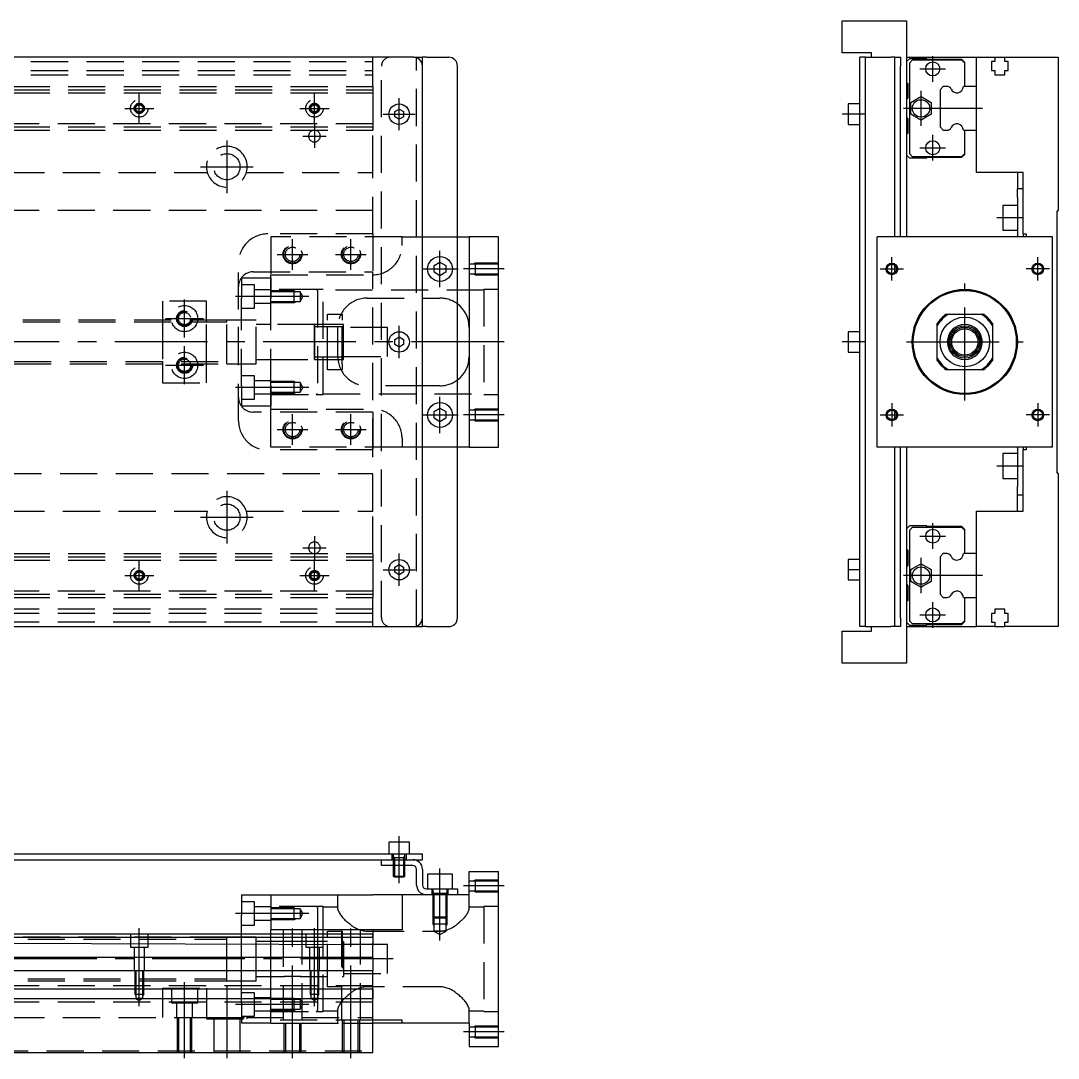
# Model space of a CAD drawing. Extents: x -94 to 695, y -24 to 355.
# Drawn here: x 339.4 to 694.8, y -2 to 353.3 of the extents above; entities that cross this region are included whole.
import ezdxf

# ---------------------------------------------------------------- set-up
doc = ezdxf.new("R2010")
doc.units = 0
doc.linetypes.add('CENTER', pattern=[50.8, 31.75, -6.35, 6.35, -6.35])
doc.linetypes.add('DASHED', pattern=[19.05, 12.7, -6.35])
doc.layers.get('0').update_dxf_attribs({"linetype": 'CONTINUOUS'})
doc.layers.add('CENTER', color=1, linetype='CENTER')

msp = doc.modelspace()

# ---------------------------------------------------------------- linework, layer by layer
at = {"color": 7, "linetype": 'CONTINUOUS'}
for p, q in [((620.78, 342.31), (620.78, 353.31)), ((620.78, 353.31), (642.78, 353.31)), ((642.78, 353.31), (642.78, 279.31)), ((630.78, 342.31), (620.78, 342.31)), ((630.78, 340.81), (630.78, 342.31)), ((474, 340.81), (-14, 340.81)), ((474, 340.81), (477, 340.81)), ((477, 337.81), (477, 340.81)), ((478.33, 340.81), (477, 340.81)), ((477, 148.81), (477, 337.81)), ((478.33, 340.81), (486, 340.81)), ((489, 148.81), (489, 337.81)), ((628.78, 340.81), (626.78, 340.81)), ((626.78, 337.81), (626.78, 340.81)), ((626.78, 148.81), (626.78, 337.81)), ((628.78, 340.81), (632.11, 340.81)), ((628.78, 337.81), (628.78, 340.81)), ((628.78, 148.81), (628.78, 337.81)), ((632.11, 340.81), (637.45, 340.81)), ((638.78, 340.81), (637.45, 340.81)), ((638.78, 337.81), (638.78, 340.81)), ((638.78, 340.81), (640.78, 340.81)), ((638.78, 279.31), (638.78, 337.81)), ((640.78, 340.81), (640.78, 337.81)), ((640.78, 279.31), (640.78, 337.81)), ((642.78, 340.81), (666.78, 340.81)), ((643.77, 340.31), (642.78, 339.32)), ((649.78, 340.31), (643.77, 340.31)), ((644.77, 339.76), (643.78, 338.77)), ((643.78, 338.77), (643.78, 307.85)), ((661.78, 339.76), (644.77, 339.76)), ((649.78, 340.06), (649.78, 340.31)), ((661.78, 340.06), (649.78, 340.06)), ((662.78, 339.06), (661.78, 340.06)), ((662.78, 338.76), (661.78, 339.76)), ((662.78, 338.76), (662.78, 339.06)), ((662.78, 330.81), (662.78, 338.76)), ((666.78, 330.81), (666.78, 340.81)), ((666.78, 340.81), (673.08, 340.81)), ((673.08, 339.31), (671.93, 339.31)), ((671.93, 339.31), (671.93, 336.31)), ((673.08, 340.81), (676.48, 340.81)), ((673.08, 340.81), (673.08, 339.31)), ((676.48, 340.81), (694.78, 340.81)), ((676.48, 339.31), (676.48, 340.81)), ((677.63, 339.31), (676.48, 339.31)), ((677.63, 336.31), (677.63, 339.31)), ((694.78, 340.81), (694.78, 288.31)), ((671.93, 336.31), (673.08, 336.31)), ((673.08, 336.31), (673.08, 334.81)), ((673.08, 334.81), (676.48, 334.81)), ((676.48, 334.81), (676.48, 336.31)), ((676.48, 336.31), (677.63, 336.31)), ((642.78, 332.31), (643.28, 331.81)), ((643.28, 331.81), (643.28, 326.81)), ((655.4, 330.81), (654.28, 329.69)), ((656.69, 330.81), (655.4, 330.81)), ((666.78, 330.81), (662.28, 330.81)), ((666.78, 315.81), (666.78, 330.81)), ((666.78, 315.81), (666.78, 330.81)), ((644.88, 325.67), (647.19, 327)), ((647.19, 327), (647.78, 327.35)), ((647.78, 327.35), (648.37, 327)), ((648.37, 327), (650.68, 325.67)), ((654.28, 329.69), (654.28, 316.93)), ((626.78, 324.81), (622.78, 324.81)), ((622.78, 324.81), (622.78, 321.31)), ((643.28, 326.81), (642.78, 326.31)), ((644.29, 325.33), (644.88, 325.67)), ((644.29, 324.65), (644.29, 325.33)), ((644.29, 321.97), (644.29, 324.65)), ((650.68, 325.67), (651.28, 325.33)), ((651.28, 325.33), (651.28, 324.65)), ((651.28, 324.65), (651.28, 321.97)), ((467.5, 322.18), (469, 323.04)), ((467.5, 320.44), (467.5, 322.18)), ((469, 319.58), (467.5, 320.44)), ((469, 323.04), (470.5, 322.18)), ((470.5, 320.44), (469, 319.58)), ((470.5, 322.18), (470.5, 320.44)), ((622.78, 321.31), (622.78, 317.81)), ((642.78, 320.31), (643.28, 319.81)), ((644.29, 321.29), (644.29, 321.97)), ((644.88, 320.95), (644.29, 321.29)), ((647.19, 319.62), (644.88, 320.95)), ((650.68, 320.95), (648.37, 319.62)), ((651.28, 321.29), (650.68, 320.95)), ((651.28, 321.97), (651.28, 321.29)), ((622.78, 317.81), (626.78, 317.81)), ((643.28, 319.81), (643.28, 314.81)), ((647.78, 319.27), (647.19, 319.62)), ((648.37, 319.62), (647.78, 319.27)), ((654.28, 316.93), (655.4, 315.81)), ((643.28, 314.81), (642.78, 314.31)), ((655.4, 315.81), (656.69, 315.81)), ((662.28, 315.81), (666.78, 315.81)), ((662.78, 307.86), (662.78, 315.81)), ((666.78, 301.31), (666.78, 315.81)), ((642.78, 307.3), (643.77, 306.31)), ((643.77, 306.31), (649.78, 306.31)), ((643.78, 307.85), (644.77, 306.86)), ((644.77, 306.86), (661.78, 306.86)), ((649.78, 306.56), (661.78, 306.56)), ((649.78, 306.31), (649.78, 306.56)), ((661.78, 306.86), (662.78, 307.86)), ((661.78, 306.56), (662.78, 307.56)), ((662.78, 307.56), (662.78, 307.86)), ((682.78, 301.31), (666.78, 301.31)), ((680.78, 301.31), (680.78, 295.81)), ((682.78, 280.31), (682.78, 301.31)), ((680.78, 295.81), (682.78, 295.81)), ((680.78, 292.81), (680.78, 295.81)), ((680.78, 292.81), (680.78, 279.31)), ((675.78, 290.06), (675.78, 281.56)), ((680.78, 290.06), (675.78, 290.06)), ((694.28, 287.81), (694.78, 288.31)), ((694.28, 287.81), (694.28, 198.81)), ((675.78, 281.56), (680.78, 281.56)), ((489, 279.31), (493, 279.31)), ((503, 279.31), (493, 279.31)), ((493, 279.31), (493, 207.31)), ((503, 207.31), (503, 279.31)), ((692.78, 279.31), (632.78, 279.31)), ((632.78, 207.31), (632.78, 279.31)), ((682.78, 280.31), (683.78, 280.31)), ((682.78, 280.31), (682.78, 279.31)), ((683.78, 280.31), (683.78, 279.31)), ((692.78, 207.31), (692.78, 279.31)), ((481, 269.46), (483, 270.62)), ((483, 270.62), (485, 269.46)), ((481, 267.16), (481, 269.46)), ((483, 266), (481, 267.16)), ((485, 267.16), (483, 266)), ((485, 269.46), (485, 267.16)), ((638.78, 267.03), (638.78, 269.59)), ((656.44, 252.81), (657.2, 252.81)), ((657.2, 252.81), (668.36, 252.81)), ((668.36, 252.81), (669.12, 252.81)), ((653.28, 248.89), (653.28, 249.65)), ((653.28, 237.73), (653.28, 248.89)), ((672.28, 249.65), (672.28, 248.89)), ((672.28, 248.89), (672.28, 237.73)), ((622.78, 246.81), (622.78, 243.31)), ((626.78, 246.81), (622.78, 246.81)), ((467.5, 244.18), (469, 245.04)), ((467.5, 242.44), (467.5, 244.18)), ((469, 241.58), (467.5, 242.44)), ((469, 245.04), (470.5, 244.18)), ((470.5, 242.44), (469, 241.58)), ((470.5, 244.18), (470.5, 242.44)), ((622.78, 243.31), (622.78, 239.81)), ((622.78, 239.81), (626.78, 239.81)), ((653.28, 236.97), (653.28, 237.73)), ((672.28, 237.73), (672.28, 236.97)), ((657.2, 233.81), (656.44, 233.81)), ((668.36, 233.81), (657.2, 233.81)), ((669.12, 233.81), (668.36, 233.81)), ((481, 219.46), (483, 220.62)), ((483, 220.62), (485, 219.46)), ((481, 217.16), (481, 219.46)), ((483, 216), (481, 217.16)), ((485, 217.16), (483, 216)), ((485, 219.46), (485, 217.16)), ((638.78, 217.03), (638.78, 219.59)), ((493, 207.31), (489, 207.31)), ((493, 207.31), (503, 207.31)), ((692.78, 207.31), (632.78, 207.31)), ((638.78, 148.81), (638.78, 207.31)), ((640.78, 148.81), (640.78, 207.31)), ((642.78, 207.31), (642.78, 133.31)), ((680.78, 207.31), (680.78, 193.81)), ((682.78, 207.31), (682.78, 206.31)), ((682.78, 185.31), (682.78, 206.31)), ((683.78, 206.31), (682.78, 206.31)), ((683.78, 207.31), (683.78, 206.31)), ((675.78, 205.06), (675.78, 196.56)), ((680.78, 205.06), (675.78, 205.06)), ((675.78, 196.56), (680.78, 196.56)), ((694.78, 198.31), (694.28, 198.81)), ((694.78, 198.31), (694.78, 145.81)), ((680.78, 190.81), (680.78, 193.81)), ((680.78, 185.31), (680.78, 190.81)), ((682.78, 190.81), (680.78, 190.81)), ((666.78, 185.31), (682.78, 185.31)), ((666.78, 170.81), (666.78, 185.31)), ((643.77, 180.31), (642.78, 179.32)), ((649.78, 180.31), (643.77, 180.31)), ((644.77, 179.76), (643.78, 178.77)), ((643.78, 178.77), (643.78, 147.85)), ((661.78, 179.76), (644.77, 179.76)), ((649.78, 180.06), (649.78, 180.31)), ((661.78, 180.06), (649.78, 180.06)), ((662.78, 179.06), (661.78, 180.06)), ((662.78, 178.76), (661.78, 179.76)), ((662.78, 178.76), (662.78, 179.06)), ((662.78, 170.81), (662.78, 178.76)), ((642.78, 172.31), (643.28, 171.81)), ((643.28, 171.81), (643.28, 166.81)), ((655.4, 170.81), (654.28, 169.69)), ((656.69, 170.81), (655.4, 170.81)), ((666.78, 170.81), (662.28, 170.81)), ((666.78, 155.81), (666.78, 170.81)), ((666.78, 155.81), (666.78, 170.81)), ((467.5, 166.18), (469, 167.04)), ((469, 167.04), (470.5, 166.18)), ((622.78, 168.81), (622.78, 165.31)), ((626.78, 168.81), (622.78, 168.81)), ((647.19, 167), (647.78, 167.35)), ((647.78, 167.35), (648.37, 167)), ((654.28, 169.69), (654.28, 156.93)), ((467.5, 164.44), (467.5, 166.18)), ((469, 163.58), (467.5, 164.44)), ((470.5, 164.44), (469, 163.58)), ((470.5, 166.18), (470.5, 164.44)), ((622.78, 165.31), (622.78, 161.81)), ((643.28, 166.81), (642.78, 166.31)), ((644.29, 165.33), (644.88, 165.67)), ((644.29, 164.65), (644.29, 165.33)), ((644.29, 161.97), (644.29, 164.65)), ((644.88, 165.67), (647.19, 167)), ((648.37, 167), (650.68, 165.67)), ((650.68, 165.67), (651.28, 165.33)), ((651.28, 165.33), (651.28, 164.65)), ((651.28, 164.65), (651.28, 161.97)), ((622.78, 161.81), (626.78, 161.81)), ((642.78, 160.31), (643.28, 159.81)), ((644.29, 161.29), (644.29, 161.97)), ((644.88, 160.95), (644.29, 161.29)), ((647.19, 159.62), (644.88, 160.95)), ((650.68, 160.95), (648.37, 159.62)), ((651.28, 161.29), (650.68, 160.95)), ((651.28, 161.97), (651.28, 161.29)), ((643.28, 159.81), (643.28, 154.81)), ((647.78, 159.27), (647.19, 159.62)), ((648.37, 159.62), (647.78, 159.27)), ((654.28, 156.93), (655.4, 155.81)), ((643.28, 154.81), (642.78, 154.31)), ((655.4, 155.81), (656.69, 155.81)), ((662.28, 155.81), (666.78, 155.81)), ((662.78, 147.86), (662.78, 155.81)), ((666.78, 145.81), (666.78, 155.81)), ((673.08, 150.31), (671.93, 150.31)), ((671.93, 150.31), (671.93, 147.31)), ((676.48, 151.81), (673.08, 151.81)), ((673.08, 151.81), (673.08, 150.31)), ((676.48, 150.31), (676.48, 151.81)), ((677.63, 150.31), (676.48, 150.31)), ((677.63, 147.31), (677.63, 150.31)), ((-14, 145.81), (474, 145.81)), ((474, 145.81), (477, 145.81)), ((477, 145.81), (477, 148.81)), ((478.33, 145.81), (477, 145.81)), ((478.33, 145.81), (486, 145.81)), ((626.78, 145.81), (626.78, 148.81)), ((628.78, 145.81), (626.78, 145.81)), ((628.78, 145.81), (628.78, 148.81)), ((628.78, 145.81), (632.11, 145.81)), ((630.78, 144.31), (630.78, 145.81)), ((632.11, 145.81), (637.45, 145.81)), ((638.78, 145.81), (637.45, 145.81)), ((638.78, 145.81), (638.78, 148.81)), ((640.78, 145.81), (638.78, 145.81)), ((640.78, 148.81), (640.78, 145.81)), ((642.78, 147.3), (643.77, 146.31)), ((642.78, 145.81), (666.78, 145.81)), ((643.77, 146.31), (649.78, 146.31)), ((643.78, 147.85), (644.77, 146.86)), ((644.77, 146.86), (661.78, 146.86)), ((649.78, 146.56), (661.78, 146.56)), ((649.78, 146.31), (649.78, 146.56)), ((661.78, 146.86), (662.78, 147.86)), ((661.78, 146.56), (662.78, 147.56)), ((662.78, 147.56), (662.78, 147.86)), ((673.08, 145.81), (666.78, 145.81)), ((671.93, 147.31), (673.08, 147.31)), ((673.08, 147.31), (673.08, 145.81)), ((673.08, 145.81), (676.48, 145.81)), ((676.48, 147.31), (677.63, 147.31)), ((676.48, 145.81), (676.48, 147.31)), ((694.78, 145.81), (676.48, 145.81)), ((620.78, 133.31), (620.78, 144.31)), ((620.78, 144.31), (630.78, 144.31)), ((642.78, 133.31), (620.78, 133.31)), ((465.5, 72), (465.5, 68)), ((472.5, 72), (465.5, 72)), ((472.5, 68), (472.5, 72)), ((330, 68), (474, 68)), ((474, 68), (477, 68)), ((477, 66), (477, 68)), ((330, 66), (466, 66)), ((463, 64), (463, 66)), ((466, 64), (463, 64)), ((466, 66), (473.67, 66)), ((466, 66), (473.67, 66)), ((473.67, 64), (466, 64)), ((467, 64), (467, 60.38)), ((471, 60.38), (471, 64)), ((473.67, 66), (474, 66)), ((474, 66), (477, 66)), ((475, 57.33), (475, 62.67)), ((477, 62.67), (477, 57.33)), ((478.75, 61), (478.75, 56)), ((487.25, 61), (478.75, 61)), ((487.25, 56), (487.25, 61)), ((493, 62), (503, 62)), ((493, 54), (493, 62)), ((503, 2), (503, 62)), ((467.38, 60), (467, 60.38)), ((467, 60.38), (471, 60.38)), ((470.62, 60), (467.38, 60)), ((470.62, 60), (471, 60.38)), ((415, 54), (415.36, 54)), ((415, 54), (415, 47.02)), ((415.36, 54), (424.64, 54)), ((424.64, 54), (425, 54)), ((425, 54), (460, 54)), ((425, 54), (425, 42)), ((470, 54), (460, 54)), ((478.33, 54), (470, 54)), ((470, 54), (470, 42)), ((478.33, 56), (486, 56)), ((486, 54), (478.33, 54)), ((486, 56), (489, 56)), ((489, 54), (486, 54)), ((489, 56), (489, 54)), ((493, 54), (489, 54)), ((415, 40.5), (415, 47.02)), ((460, 40.5), (323.5, 40.5)), ((460, 39.38), (323.5, 39.38)), ((410, 32.2), (410, 39.5)), ((470, 42), (425, 42)), ((425, 40.5), (425, 42)), ((460, 42), (460, 39.38)), ((460, 39.25), (460, 40.5)), ((460, 39.38), (460, 38.09)), ((460, 39.25), (460, 37.47)), ((323.5, 37.4), (460, 37)), ((460, 38.09), (460, 36.72)), ((460, 35.58), (460, 37.47)), ((460, 32.51), (460, 36.72)), ((460, 32.52), (460, 35.58)), ((460, 32.52), (323.5, 32.52)), ((410, 28), (410, 32.2)), ((460, 32.52), (460, 28)), ((460, 32.51), (460, 28)), ((0, 28), (460, 28)), ((460, 21.7), (460, 28)), ((460, 21.7), (460, 28)), ((460, 21.7), (0, 21.7)), ((460, 21.7), (460, 18.3)), ((460, 10), (460, 21.7)), ((460, 18.3), (0, 18.3)), ((460, 0), (460, 18.3)), ((470, 11), (460, 11)), ((470, 10), (470, 11)), ((470, 10), (460, 10)), ((493, 10), (470, 10)), ((493, 10), (493, 2)), ((0, 0), (460, 0)), ((493, 2), (503, 2))]:
    msp.add_line(p, q, dxfattribs=at)
at = {"color": 3, "linetype": 'DASHED'}
for p, q in [((0, 339.31), (460, 339.31)), ((460, 330.81), (460, 340.81)), ((463, 148.81), (463, 337.81)), ((475, 145.81), (475, 340.81)), ((0, 336.31), (460, 336.31)), ((0, 334.81), (460, 334.81)), ((298.5, 330.81), (460, 330.81)), ((460, 330.81), (460, 329.69)), ((298.5, 329.69), (460, 329.69)), ((298.5, 328.61), (460, 328.61)), ((460, 329.69), (460, 316.93)), ((460, 329.69), (460, 316.93)), ((460, 318.01), (298.5, 318.01)), ((298.5, 316.93), (460, 316.93)), ((460, 316.93), (460, 315.81)), ((460, 316.93), (460, 315.81)), ((298.5, 315.81), (460, 315.81)), ((460, 301.31), (460, 315.81)), ((460, 301.31), (460, 315.81)), ((296.71, 301.31), (403.29, 301.31)), ((416.71, 301.31), (460, 301.31)), ((460, 280.31), (460, 301.31)), ((460, 288.31), (10, 288.31)), ((460, 280.31), (460, 282.81)), ((460, 280.31), (424, 280.31)), ((470, 279.31), (425, 279.31)), ((425, 279.31), (425, 266.31)), ((460, 280.31), (460, 267.31)), ((460, 280.31), (460, 267.31)), ((470, 276.31), (470, 279.31)), ((470, 279.31), (477, 279.31)), ((477, 279.31), (489, 279.31)), ((414, 216.31), (414, 270.31)), ((495, 270.31), (494.34, 269.93)), ((503, 270.31), (495, 270.31)), ((495, 270.31), (495, 266.31)), ((419, 267.31), (460, 267.31)), ((460, 185.31), (460, 267.31)), ((495, 269.93), (493, 269.93)), ((493, 266.69), (495, 266.69)), ((495, 266.31), (494.34, 266.69)), ((503, 269.93), (495, 269.93)), ((495, 266.69), (503, 266.69)), ((415, 265.31), (415.36, 265.31)), ((415, 265.31), (415, 258.33)), ((415.36, 265.31), (424.64, 265.31)), ((424.64, 265.31), (425, 265.31)), ((425, 266.31), (460, 266.31)), ((425, 258.33), (425, 266.31)), ((425, 265.31), (425, 258.33)), ((495, 266.31), (503, 266.31)), ((419.5, 262.87), (415, 262.87)), ((419.5, 254.87), (419.5, 262.87)), ((425, 261.12), (419.5, 261.12)), ((425.3, 261.31), (425, 261.31)), ((431.15, 260.87), (425, 260.87)), ((431.15, 260.87), (425, 260.87)), ((431.5, 260.52), (425, 260.52)), ((440.64, 261.31), (425.3, 261.31)), ((440.64, 261.31), (425.3, 261.31)), ((433, 260.87), (431.15, 260.87)), ((433, 260.52), (431.5, 260.52)), ((433, 256.87), (433, 260.87)), ((433, 260.87), (433.61, 260.52)), ((435.1, 260.52), (433, 260.52)), ((436.05, 258.87), (435.1, 260.52)), ((435.1, 260.52), (435.1, 258.87)), ((441, 260.95), (440.64, 261.31)), ((443, 261.31), (440.64, 261.31)), ((441, 260.95), (441, 225.67)), ((443, 225.31), (443, 261.31)), ((498, 261.06), (443, 261.06)), ((503, 261.31), (498, 261.31)), ((498, 261.31), (498, 225.31)), ((388, 257.31), (388, 250.81)), ((403, 257.31), (388, 257.31)), ((403, 250.81), (403, 257.31)), ((415, 228.29), (415, 258.33)), ((419.5, 256.62), (425, 256.62)), ((425, 228.29), (425, 258.33)), ((425, 228.29), (425, 258.33)), ((425, 257.22), (431.5, 257.22)), ((425, 256.87), (431.15, 256.87)), ((425, 256.87), (431.15, 256.87)), ((431.15, 256.87), (433, 256.87)), ((431.5, 257.22), (433, 257.22)), ((433, 257.22), (435.1, 257.22)), ((433, 256.87), (433.61, 257.22)), ((435.1, 257.22), (436.05, 258.87)), ((435.1, 258.87), (435.1, 257.22)), ((458, 258.31), (477, 258.31)), ((477, 258.31), (483, 258.31)), ((415, 254.87), (419.5, 254.87)), ((444.5, 250.81), (444.5, 252.81)), ((444.5, 252.81), (449.5, 252.81)), ((449.5, 252.81), (449.5, 250.81)), ((410, 250.81), (280, 250.81)), ((410, 250.06), (280, 250.06)), ((388, 250.81), (388, 250.06)), ((388, 250.06), (388, 236.56)), ((403, 250.06), (403, 250.81)), ((403, 236.56), (403, 250.06)), ((410, 250.81), (409.99, 250.81)), ((410, 250.81), (410, 250.81)), ((415, 250.81), (410, 250.81)), ((410, 235.81), (410, 250.81)), ((410, 250.06), (410, 250.81)), ((410, 250.26), (410, 250.81)), ((410, 236.36), (410, 250.26)), ((410, 236.56), (410, 250.06)), ((414, 235.81), (414, 250.81)), ((420, 250.81), (415, 250.81)), ((420, 235.81), (420, 250.81)), ((425, 249.31), (420, 249.31)), ((440, 249.31), (425, 249.31)), ((441, 249.31), (440, 249.31)), ((440, 249.31), (440, 249.31)), ((440, 249.31), (440, 249.31)), ((440, 237.31), (440, 249.31)), ((440, 249.31), (440, 237.31)), ((444.5, 249.31), (441, 249.31)), ((444.5, 235.81), (444.5, 250.81)), ((449.5, 249.31), (444.5, 249.31)), ((449.5, 235.81), (449.5, 250.81)), ((450, 249.31), (449.5, 249.31)), ((450, 237.31), (450, 249.31)), ((441, 248.44), (440, 248.44)), ((444.5, 248.44), (441, 248.44)), ((449.5, 248.44), (444.5, 248.44)), ((448, 238.31), (448, 248.31)), ((450, 248.44), (449.5, 248.44)), ((465, 248.31), (450, 248.31)), ((465, 238.31), (465, 248.31)), ((440, 238.19), (441, 238.19)), ((441, 238.19), (444.5, 238.19)), ((444.5, 238.19), (449.5, 238.19)), ((449.5, 238.19), (450, 238.19)), ((450, 238.31), (465, 238.31)), ((280, 236.56), (410, 236.56)), ((280, 235.81), (410, 235.81)), ((388, 236.56), (388, 235.81)), ((388, 235.81), (388, 229.31)), ((403, 235.81), (403, 236.56)), ((403, 229.31), (403, 235.81)), ((410, 235.81), (410, 236.56)), ((410, 235.81), (410, 236.36)), ((409.99, 235.81), (410, 235.81)), ((410, 235.81), (410, 235.81)), ((410, 235.81), (415, 235.81)), ((415, 235.81), (420, 235.81)), ((420, 237.31), (425, 237.31)), ((425, 237.31), (440, 237.31)), ((440, 237.31), (440, 237.31)), ((440, 237.31), (440, 237.31)), ((440, 237.31), (441, 237.31)), ((440, 237.31), (440, 237.31)), ((441, 237.31), (444.5, 237.31)), ((444.5, 237.31), (449.5, 237.31)), ((444.5, 233.81), (444.5, 235.81)), ((449.5, 237.31), (450, 237.31)), ((449.5, 235.81), (449.5, 233.81)), ((419.5, 231.75), (415, 231.75)), ((419.5, 223.75), (419.5, 231.75)), ((449.5, 233.81), (444.5, 233.81)), ((388, 229.31), (403, 229.31)), ((415, 228.29), (415, 221.31)), ((425, 230), (419.5, 230)), ((431.15, 229.75), (425, 229.75)), ((431.15, 229.75), (425, 229.75)), ((431.5, 229.4), (425, 229.4)), ((425, 228.29), (425, 221.31)), ((425, 220.31), (425, 228.29)), ((433, 229.75), (431.15, 229.75)), ((433, 229.4), (431.5, 229.4)), ((433, 225.75), (433, 229.75)), ((433, 229.75), (433.61, 229.4)), ((435.1, 229.4), (433, 229.4)), ((436.05, 227.75), (435.1, 229.4)), ((435.1, 229.4), (435.1, 227.75)), ((435.1, 226.1), (436.05, 227.75)), ((435.1, 227.75), (435.1, 226.1)), ((477, 228.31), (458, 228.31)), ((483, 228.31), (477, 228.31)), ((419.5, 225.5), (425, 225.5)), ((425, 226.1), (431.5, 226.1)), ((425, 225.75), (431.15, 225.75)), ((425, 225.75), (431.15, 225.75)), ((425, 225.31), (425.3, 225.31)), ((425.3, 225.31), (440.64, 225.31)), ((425.3, 225.31), (440.64, 225.31)), ((431.15, 225.75), (433, 225.75)), ((431.5, 226.1), (433, 226.1)), ((433, 226.1), (435.1, 226.1)), ((433, 225.75), (433.61, 226.1)), ((440.64, 225.31), (441, 225.67)), ((440.64, 225.31), (443, 225.31)), ((443, 225.56), (498, 225.56)), ((498, 225.31), (503, 225.31)), ((415, 223.75), (419.5, 223.75)), ((415.36, 221.31), (415, 221.31)), ((424.64, 221.31), (415.36, 221.31)), ((425, 221.31), (424.64, 221.31)), ((460, 219.31), (419, 219.31)), ((425, 220.31), (460, 220.31)), ((425, 207.31), (425, 220.31)), ((460, 219.31), (460, 206.31)), ((495, 219.93), (493, 219.93)), ((495, 220.31), (494.34, 219.93)), ((495, 220.31), (495, 216.31)), ((503, 220.31), (495, 220.31)), ((503, 219.93), (495, 219.93)), ((493, 216.69), (495, 216.69)), ((495, 216.31), (494.34, 216.69)), ((495, 216.69), (503, 216.69)), ((495, 216.31), (503, 216.31)), ((470, 210.31), (470, 207.31)), ((460, 206.31), (424, 206.31)), ((470, 207.31), (425, 207.31)), ((460, 203.81), (460, 206.31)), ((477, 207.31), (470, 207.31)), ((489, 207.31), (477, 207.31)), ((10, 198.31), (460, 198.31)), ((296.71, 185.31), (403.29, 185.31)), ((416.71, 185.31), (460, 185.31)), ((460, 170.81), (460, 185.31)), ((298.5, 170.81), (460, 170.81)), ((460, 170.81), (460, 169.69)), ((298.5, 169.69), (460, 169.69)), ((298.5, 168.61), (460, 168.61)), ((460, 169.69), (460, 156.93)), ((460, 158.01), (298.5, 158.01)), ((298.5, 156.93), (460, 156.93)), ((460, 156.93), (460, 155.81)), ((298.5, 155.81), (460, 155.81)), ((460, 145.81), (460, 155.81)), ((460, 151.81), (0, 151.81)), ((460, 150.31), (0, 150.31)), ((460, 147.31), (0, 147.31)), ((466.5, 68), (466.5, 66)), ((467, 68), (467, 66.6)), ((471, 66.6), (471, 68)), ((471.5, 66), (471.5, 68)), ((467.38, 66.6), (467, 67.26)), ((467, 66.6), (467, 66.6)), ((467, 66.6), (467, 66)), ((467, 66.6), (467, 66.59)), ((471, 66.6), (467, 66.6)), ((471, 66.6), (467, 66.6)), ((469, 66.6), (467, 66.6)), ((467, 66), (467, 64)), ((467, 66), (467, 64)), ((467.38, 66.6), (467.38, 66)), ((467.38, 66), (467.38, 64)), ((470.62, 66.6), (471, 67.26)), ((470.62, 66), (470.62, 66.6)), ((470.62, 64), (470.62, 66)), ((471, 66), (471, 66.6)), ((471, 66.6), (471, 66.6)), ((471, 66.59), (471, 66.6)), ((471, 64), (471, 66)), ((471, 64), (471, 66)), ((495, 58.62), (493, 58.62)), ((495, 59), (494.34, 58.62)), ((495, 59), (495, 55)), ((503, 59), (495, 59)), ((503, 58.62), (495, 58.62)), ((448, 49.03), (448, 54)), ((480.25, 56), (480.25, 54)), ((480.5, 56), (480.5, 54.4)), ((480.9, 54.4), (480.5, 55.09)), ((485.5, 54.4), (480.5, 54.4)), ((485.5, 54.4), (480.5, 54.4)), ((483, 54.4), (480.5, 54.4)), ((480.5, 54.4), (480.5, 54.39)), ((480.5, 54.4), (480.5, 54.4)), ((480.5, 54.4), (480.5, 54)), ((480.5, 54), (480.5, 44)), ((480.9, 54.4), (480.9, 54)), ((480.9, 54), (480.9, 46)), ((485.1, 54.4), (485.5, 55.09)), ((485.1, 54), (485.1, 54.4)), ((485.1, 46), (485.1, 54)), ((485.5, 54.4), (485.5, 56)), ((485.5, 54.39), (485.5, 54.4)), ((485.5, 54), (485.5, 54.4)), ((485.5, 54.4), (485.5, 54.4)), ((485.5, 46.4), (485.5, 54)), ((485.75, 54), (485.75, 56)), ((493, 55.38), (495, 55.38)), ((493, 49.03), (493, 54)), ((495, 55), (494.34, 55.38)), ((495, 55.38), (503, 55.38)), ((495, 55), (503, 55)), ((419.5, 51.56), (415, 51.56)), ((419.5, 43.56), (419.5, 51.56)), ((425, 49.81), (419.5, 49.81)), ((425.3, 50), (425, 50)), ((440.64, 50), (425.3, 50)), ((443, 50), (440.64, 50)), ((441, 49.64), (440.64, 50)), ((443, 40.5), (443, 50)), ((503, 50), (498, 50)), ((498, 50), (498, 14)), ((431.15, 49.56), (425, 49.56)), ((431.15, 49.56), (425, 49.56)), ((431.5, 49.21), (425, 49.21)), ((433, 49.56), (431.15, 49.56)), ((433, 49.21), (431.5, 49.21)), ((433, 45.56), (433, 49.56)), ((433, 49.56), (433.61, 49.21)), ((435.1, 49.21), (433, 49.21)), ((436.05, 47.56), (435.1, 49.21)), ((435.1, 49.21), (435.1, 47.56)), ((435.1, 45.91), (436.05, 47.56)), ((435.1, 47.56), (435.1, 45.91)), ((441, 49.64), (441, 42)), ((448, 49.75), (443, 49.75)), ((448, 49.03), (448.01, 48.9)), ((480.5, 46.4), (480.9, 46)), ((480.5, 46.4), (485.5, 46.4)), ((485.1, 46), (485.5, 46.4)), ((485.5, 44), (485.5, 46.4)), ((498, 49.75), (493, 49.75)), ((415, 43.56), (419.5, 43.56)), ((419.5, 45.31), (425, 45.31)), ((425, 45.91), (431.5, 45.91)), ((425, 45.56), (431.15, 45.56)), ((425, 45.56), (431.15, 45.56)), ((431.15, 45.56), (433, 45.56)), ((431.5, 45.91), (433, 45.91)), ((433, 45.91), (435.1, 45.91)), ((433, 45.56), (433.61, 45.91)), ((480.5, 44), (485.5, 44)), ((480.5, 44), (480.9, 43.31)), ((485.1, 46), (480.9, 46)), ((480.9, 46), (480.9, 44)), ((480.9, 44), (480.9, 41.57)), ((485.1, 44), (485.1, 46)), ((485.1, 41.57), (485.1, 44)), ((485.5, 44), (485.1, 43.31)), ((410, 39.5), (275.5, 39.5)), ((377, 40.49), (377, 35.99)), ((383, 35.99), (383, 40.49)), ((410, 39.5), (409.99, 39.5)), ((410, 39.5), (410, 39.5)), ((415, 39.5), (410, 39.5)), ((410, 38.95), (410, 39.5)), ((415, 28), (415, 40.5)), ((420, 39.5), (415, 39.5)), ((420, 32), (420, 39.5)), ((425, 28), (425, 40.5)), ((429.25, 42), (429.25, 11)), ((435.75, 11), (435.75, 42)), ((437, 40.49), (437, 35.99)), ((441, 42), (441, 40.5)), ((441, 40.5), (441, 18.3)), ((443, 36), (443, 40.5)), ((443, 35.99), (443, 40.49)), ((444.5, 40.5), (444.5, 41.5)), ((444.5, 41.5), (449.5, 41.5)), ((444.5, 39.5), (444.5, 40.5)), ((444.5, 24.5), (444.5, 39.5)), ((449.25, 42), (449.25, 11)), ((449.5, 41.5), (449.5, 22.5)), ((455.75, 11), (455.75, 42)), ((458, 41.49), (483, 41.49)), ((483, 41.57), (480.9, 41.57)), ((480.9, 41.57), (483, 40.36)), ((485.1, 41.57), (483, 41.57)), ((483, 40.36), (485.1, 41.57)), ((37, 38.75), (409.99, 38.75)), ((377, 35.99), (383, 35.99)), ((378.25, 35.99), (378.25, 27.99)), ((381.75, 27.99), (381.75, 35.99)), ((410, 32.2), (410, 38.95)), ((425, 38), (420, 38)), ((429.5, 38), (425, 38)), ((435.5, 38), (429.5, 38)), ((437.25, 38), (435.5, 38)), ((437, 35.99), (443, 35.99)), ((440, 38), (437.25, 38)), ((438.25, 35.99), (438.25, 27.99)), ((441, 38), (440, 38)), ((442.75, 38), (441, 38)), ((441.75, 27.99), (441.75, 35.99)), ((444.5, 38), (442.75, 38)), ((443, 32), (443, 36)), ((450, 38), (449.5, 38)), ((450, 38), (450, 26)), ((455.5, 37), (450, 37)), ((460, 37), (455.5, 37)), ((465, 37), (460, 37)), ((465, 32), (465, 37)), ((410, 31.8), (410, 32.2)), ((420, 28), (420, 32)), ((443, 14), (443, 32)), ((465, 27), (465, 32)), ((410, 28), (410, 31.8)), ((37, 25.25), (409.99, 25.25)), ((378.5, 27.99), (378.5, 22.24)), ((378.5, 27.99), (378.5, 22.24)), ((378.77, 27.99), (378.77, 21.99)), ((381.23, 21.99), (381.23, 27.99)), ((381.5, 22.24), (381.5, 27.99)), ((381.5, 22.24), (381.5, 27.99)), ((410, 25.05), (410, 28)), ((410, 24.5), (410, 25.05)), ((415, 21.7), (415, 28)), ((420, 24.5), (420, 28)), ((420, 26), (425, 26)), ((425, 21.7), (425, 28)), ((425, 26), (429.4, 26)), ((429.4, 26), (429.5, 26)), ((435.5, 26), (429.5, 26)), ((429.5, 26), (429.85, 26)), ((429.85, 26), (429.5, 26)), ((435.15, 26), (429.85, 26)), ((435.15, 26), (435.5, 26)), ((435.5, 26), (435.15, 26)), ((435.5, 26), (435.6, 26)), ((435.6, 26), (440, 26)), ((438.5, 27.99), (438.5, 22.24)), ((438.5, 27.99), (438.5, 22.24)), ((438.77, 27.99), (438.77, 21.99)), ((440, 26), (444.5, 26)), ((441.23, 21.99), (441.23, 27.99)), ((441.5, 22.24), (441.5, 27.99)), ((441.5, 22.24), (441.5, 27.99)), ((449.5, 26), (450, 26)), ((450, 27), (465, 27)), ((460, 22.85), (0, 22.85)), ((37, 24.5), (409.99, 24.5)), ((378.5, 22.24), (378.5, 21.69)), ((378.5, 21.69), (378.5, 19.99)), ((378.77, 21.99), (378.77, 19.99)), ((381.23, 19.99), (381.23, 21.99)), ((381.5, 21.69), (381.5, 22.24)), ((381.5, 19.99), (381.5, 21.69)), ((388, 22), (388, 21.7)), ((388, 22), (403, 22)), ((388, 21.7), (388, 18.3)), ((391, 22), (391, 17)), ((400, 17), (400, 22)), ((403, 22), (403, 21.7)), ((403, 21.7), (403, 18.3)), ((409.99, 24.5), (410, 24.5)), ((410, 24.5), (410, 24.5)), ((410, 24.5), (410, 24.5)), ((410, 24.5), (415, 24.5)), ((415, 24.5), (420, 24.5)), ((415, 18.3), (415, 21.7)), ((425, 18.3), (425, 21.7)), ((438.5, 22.24), (438.5, 21.69)), ((438.5, 21.69), (438.5, 19.99)), ((438.77, 21.99), (438.77, 19.99)), ((441.23, 19.99), (441.23, 21.99)), ((441.5, 21.69), (441.5, 22.24)), ((441.5, 19.99), (441.5, 21.69)), ((444.5, 22.5), (444.5, 24.5)), ((449.5, 22.5), (444.5, 22.5)), ((483, 22.51), (458, 22.51)), ((378.5, 19.99), (378.77, 19.52)), ((378.5, 19.99), (381.5, 19.99)), ((378.77, 19.99), (378.77, 18.49)), ((378.77, 18.49), (380, 17.78)), ((381.23, 18.49), (378.77, 18.49)), ((378.77, 18.49), (381.23, 18.49)), ((381.23, 18.49), (380, 17.78)), ((381.23, 18.49), (381.23, 19.99)), ((381.5, 19.99), (381.23, 19.52)), ((388, 18.3), (388, 12)), ((403, 18.3), (403, 12)), ((419.5, 20.44), (415, 20.44)), ((415, 16.98), (415, 18.3)), ((419.5, 12.44), (419.5, 20.44)), ((425, 18.69), (419.5, 18.69)), ((431.15, 18.44), (425, 18.44)), ((431.15, 18.44), (425, 18.44)), ((425, 11), (425, 18.3)), ((431.5, 18.09), (425, 18.09)), ((433, 18.44), (431.15, 18.44)), ((433, 18.09), (431.5, 18.09)), ((433, 14.44), (433, 18.44)), ((433, 18.44), (433.61, 18.09)), ((435.1, 18.09), (433, 18.09)), ((436.05, 16.44), (435.1, 18.09)), ((435.1, 18.09), (435.1, 16.44)), ((438.5, 19.99), (438.77, 19.52)), ((438.5, 19.99), (441.5, 19.99)), ((438.77, 19.99), (438.77, 18.49)), ((438.77, 18.49), (440, 17.78)), ((441.23, 18.49), (438.77, 18.49)), ((438.77, 18.49), (441.23, 18.49)), ((441.23, 18.49), (440, 17.78)), ((441, 18.3), (441, 14.36)), ((441.23, 18.49), (441.23, 19.99)), ((441.5, 19.99), (441.23, 19.52)), ((460, 17.15), (0, 17.15)), ((391, 17), (400, 17)), ((392.75, 17), (392.75, 12)), ((398.25, 12), (398.25, 17)), ((415, 16.98), (415, 12)), ((425, 14.79), (431.5, 14.79)), ((425, 14.44), (431.15, 14.44)), ((425, 14.44), (431.15, 14.44)), ((431.15, 14.44), (433, 14.44)), ((431.5, 14.79), (433, 14.79)), ((433, 14.79), (435.1, 14.79)), ((433, 14.44), (433.61, 14.79)), ((435.1, 14.79), (436.05, 16.44)), ((435.1, 16.44), (435.1, 14.79)), ((440.64, 14), (441, 14.36)), ((443, 14.25), (448, 14.25)), ((448.01, 15.12), (448, 14.97)), ((448, 10), (448, 14.97)), ((493, 14.97), (492.99, 15.1)), ((493, 10), (493, 14.97)), ((493, 14.25), (498, 14.25)), ((296.71, 12), (403.29, 12)), ((393, 12), (393, 0)), ((393.43, 12), (393.43, 0)), ((397.57, 0), (397.57, 12)), ((398, 0), (398, 12)), ((403, 12), (403, 11.5)), ((403, 11.5), (417, 11.5)), ((403.29, 12), (416.71, 12)), ((405.5, 11.5), (405.5, 0)), ((414.5, 0), (414.5, 11.5)), ((415, 12.44), (419.5, 12.44)), ((415, 12), (415, 10)), ((416.71, 12), (460, 12)), ((417, 11.5), (417, 12)), ((419.5, 14.19), (425, 14.19)), ((425, 14), (425.3, 14)), ((425, 10), (425, 11)), ((460, 11), (425, 11)), ((425.3, 14), (440.64, 14)), ((440.64, 14), (443, 14)), ((449.5, 11), (449.5, 0)), ((450.04, 11), (450.04, 0)), ((454.96, 0), (454.96, 11)), ((455.5, 0), (455.5, 11)), ((498, 14), (503, 14)), ((415.36, 10), (415, 10)), ((424.64, 10), (415.36, 10)), ((425, 10), (424.64, 10)), ((425, 10), (429.5, 10)), ((429.5, 10), (429.5, 0)), ((429.5, 10), (435.5, 10)), ((430.04, 10), (430.04, 0)), ((434.96, 0), (434.96, 10)), ((435.5, 0), (435.5, 10)), ((435.5, 10), (449.5, 10)), ((449.5, 10), (455.5, 10)), ((455.5, 10), (460, 10)), ((495, 8.62), (493, 8.62)), ((495, 9), (494.34, 8.62)), ((495, 9), (495, 5)), ((503, 9), (495, 9)), ((503, 8.62), (495, 8.62)), ((493, 5.38), (495, 5.38)), ((495, 5), (494.34, 5.38)), ((495, 5.38), (503, 5.38)), ((495, 5), (503, 5)), ((62.5, 0.5), (460, 0.5))]:
    msp.add_line(p, q, dxfattribs=at)
at = {"color": 3, "linetype": 'CONTINUOUS'}
for p, q in [((467.38, 64), (467.38, 60)), ((470.62, 60), (470.62, 64))]:
    msp.add_line(p, q, dxfattribs=at)
at = {"color": 7, "linetype": 'CONTINUOUS'}
for centre, radius in [((651.78, 336.81), 2.4), ((469, 321.31), 3.5), ((647.78, 323.31), 2.97), ((651.78, 309.81), 2.4), ((483, 268.31), 4.25), ((637.78, 268.31), 1.62), ((687.78, 268.31), 1.62), ((662.78, 243.31), 18), ((662.78, 243.31), 17.75), ((662.78, 243.31), 17.64), ((662.78, 243.31), 8.5), ((662.78, 243.31), 5.5), ((469, 243.31), 3.5), ((662.78, 243.31), 5), ((662.78, 243.31), 4.5), ((483, 218.31), 4.25), ((637.78, 218.31), 1.62), ((687.78, 218.31), 1.62), ((651.78, 176.81), 2.4), ((469, 165.31), 3.5), ((647.78, 163.31), 2.97), ((651.78, 149.81), 2.4)]:
    msp.add_circle(centre, radius, dxfattribs=at)
at = {"color": 3, "linetype": 'DASHED'}
for centre, radius in [((380, 323.31), 3), ((380, 323.31), 1.75), ((380, 323.31), 1.5), ((380, 323.31), 1.23), ((440, 323.31), 3), ((440, 323.31), 1.75), ((440, 323.31), 1.5), ((440, 323.31), 1.23), ((410, 303.31), 4.5), ((432.5, 273.31), 3.25), ((432.5, 273.31), 3), ((432.5, 273.31), 2.46), ((452.5, 273.31), 3.25), ((452.5, 273.31), 3), ((452.5, 273.31), 2.46), ((395.5, 251.31), 4.5), ((395.5, 251.31), 2.75), ((395.5, 251.31), 2.5), ((395.5, 251.31), 2.1), ((395.5, 235.31), 4.5), ((395.5, 235.31), 2.75), ((395.5, 235.31), 2.5), ((395.5, 235.31), 2.1), ((432.5, 213.31), 3.25), ((432.5, 213.31), 3), ((432.5, 213.31), 2.46), ((452.5, 213.31), 3.25), ((452.5, 213.31), 3), ((452.5, 213.31), 2.46), ((410, 183.31), 4.5), ((380, 163.31), 3), ((380, 163.31), 1.75), ((380, 163.31), 1.5), ((380, 163.31), 1.23), ((440, 163.31), 3), ((440, 163.31), 1.75), ((440, 163.31), 1.5), ((440, 163.31), 1.23)]:
    msp.add_circle(centre, radius, dxfattribs=at)
at = {"color": 3, "linetype": 'CONTINUOUS'}
for centre in [(637.78, 268.31), (687.78, 268.31), (637.78, 218.31), (687.78, 218.31)]:
    msp.add_circle(centre, 2, dxfattribs=at)
at = {"color": 3, "linetype": 'DASHED'}
for centre, radius, start, end in [((466, 337.81), 3, 90, 180), ((440, 313.81), 2, 90, 270), ((440, 313.81), 2, 270, 90), ((410, 303.31), 7, 16.6015, 163.3985), ((410, 303.31), 7, 163.3985, 16.6015), ((424, 270.31), 10, 90, 180), ((460, 276.31), 10, 270, 0), ((419, 262.31), 5, 90, 180), ((458, 248.31), 10, 90, 180), ((483, 248.31), 10, 53.1301, 90), ((458, 238.31), 10, 180, 270), ((483, 238.31), 10, 270, 306.8699), ((419, 224.31), 5, 180, 270), ((460, 210.31), 10, 0, 90), ((424, 216.31), 10, 180, 270), ((410, 183.31), 7, 16.6015, 163.3985), ((410, 183.31), 7, 163.3985, 16.6015), ((440, 172.81), 2, 90, 270), ((440, 172.81), 2, 270, 90), ((466, 148.81), 3, 180, 270), ((457.96, 53.09), 10.79, 202.8017, 236.44), ((485.26, 51.57), 8.14, 305.354, 341.8732), ((458.61, 51.14), 9.67, 226.796, 266.3715), ((482.16, 52), 10.54, 274.5825, 317.8378), ((458.69, 12.36), 10.17, 93.8756, 137.922), ((482.39, 12.86), 9.67, 46.8339, 86.3735), ((456.94, 11.48), 9.65, 127.002, 157.8219), ((483.02, 10.9), 10.81, 22.8304, 56.4383)]:
    msp.add_arc(centre, radius, start, end, dxfattribs=at)
at = {"color": 7, "linetype": 'CONTINUOUS'}
for centre, radius, start, end in [((474, 337.81), 3, 0, 90), ((486, 337.81), 3, 0, 90), ((656.69, 329.31), 1.5, 23.9165, 90), ((660.08, 330.81), 2.2, 203.9165, 0), ((656.69, 317.31), 1.5, 270, 336.0835), ((660.08, 315.81), 2.2, 360, 156.0835), ((483, 248.31), 10, 0, 53.1301), ((662.78, 243.31), 11.02, 120.4483, 149.5517), ((662.78, 243.31), 11.42, 123.7066, 146.2934), ((662.78, 243.31), 11.02, 30.4483, 59.5517), ((662.78, 243.31), 11.42, 33.7066, 56.2934), ((662.78, 243.31), 6, 180, 90), ((662.78, 243.31), 6, 180, 90), ((662.78, 243.31), 6, 90, 180), ((662.78, 243.31), 6, 90, 180), ((483, 238.31), 10, 306.8699, 0), ((662.78, 243.31), 11.02, 210.4483, 239.5517), ((662.78, 243.31), 11.42, 213.7066, 236.2934), ((662.78, 243.31), 11.02, 300.4483, 329.5517), ((662.78, 243.31), 11.42, 303.7066, 326.2934), ((656.69, 169.31), 1.5, 23.9165, 90), ((660.08, 170.81), 2.2, 203.9165, 0), ((656.69, 157.31), 1.5, 270, 336.0835), ((660.08, 155.81), 2.2, 0, 156.0835), ((474, 148.81), 3, 270, 0), ((486, 148.81), 3, 270, 0), ((473.67, 62.67), 3.33, 0, 90), ((473.67, 62.67), 1.33, 0, 90), ((478.33, 57.33), 3.33, 180, 270), ((478.33, 57.33), 1.33, 180, 270)]:
    msp.add_arc(centre, radius, start, end, dxfattribs=at)
at = {"layer": 'CENTER', "color": 1, "linetype": 'CENTER'}
for p, q in [((651.78, 332.41), (651.78, 341.21)), ((647.38, 336.81), (656.18, 336.81)), ((380, 318.31), (380, 328.31)), ((440, 318.31), (440, 328.31)), ((647.78, 317.27), (647.78, 329.35)), ((469, 315.81), (469, 326.81)), ((375, 323.31), (385, 323.31)), ((435, 323.31), (445, 323.31)), ((463.5, 321.31), (474.5, 321.31)), ((628.78, 321.31), (620.78, 321.31)), ((668.78, 323.31), (641.78, 323.31)), ((440, 317.81), (440, 309.81)), ((436, 313.81), (444, 313.81)), ((651.78, 305.41), (651.78, 314.21)), ((410, 312.31), (410, 294.31)), ((647.38, 309.81), (656.18, 309.81)), ((401, 303.31), (419, 303.31)), ((682.78, 285.81), (673.78, 285.81)), ((432.5, 268.06), (432.5, 278.56)), ((452.5, 268.06), (452.5, 278.56)), ((483, 262.06), (483, 274.56)), ((427.25, 273.31), (437.75, 273.31)), ((447.25, 273.31), (457.75, 273.31)), ((637.78, 264.31), (637.78, 272.31)), ((687.78, 264.31), (687.78, 272.31)), ((476.75, 268.31), (489.25, 268.31)), ((505, 268.31), (491, 268.31)), ((633.78, 268.31), (641.78, 268.31)), ((691.78, 268.31), (683.78, 268.31)), ((662.78, 223.31), (662.78, 263.31)), ((395.5, 244.81), (395.5, 257.81)), ((438.05, 258.87), (413, 258.87)), ((389, 251.31), (402, 251.31)), ((469, 237.81), (469, 248.81)), ((505, 243.31), (-10.32, 243.31)), ((395.5, 228.81), (395.5, 241.81)), ((628.78, 243.31), (620.78, 243.31)), ((642.78, 243.31), (682.78, 243.31)), ((389, 235.31), (402, 235.31)), ((438.05, 227.75), (413, 227.75)), ((483, 212.06), (483, 224.56)), ((637.78, 222.31), (637.78, 214.31)), ((687.78, 222.31), (687.78, 214.31)), ((432.5, 208.06), (432.5, 218.56)), ((452.5, 208.06), (452.5, 218.56)), ((476.75, 218.31), (489.25, 218.31)), ((505, 218.31), (491, 218.31)), ((633.78, 218.31), (641.78, 218.31)), ((691.78, 218.31), (683.78, 218.31)), ((427.25, 213.31), (437.75, 213.31)), ((447.25, 213.31), (457.75, 213.31)), ((682.78, 200.81), (673.78, 200.81)), ((410, 192.31), (410, 174.31)), ((401, 183.31), (419, 183.31)), ((651.78, 172.41), (651.78, 181.21)), ((440, 176.81), (440, 168.81)), ((647.38, 176.81), (656.18, 176.81)), ((436, 172.81), (444, 172.81)), ((469, 159.81), (469, 170.81)), ((380, 158.31), (380, 168.31)), ((440, 158.31), (440, 168.31)), ((647.78, 157.27), (647.78, 169.35)), ((463.5, 165.31), (474.5, 165.31)), ((626.78, 165.31), (622.78, 165.31)), ((375, 163.31), (385, 163.31)), ((435, 163.31), (445, 163.31)), ((668.78, 163.31), (641.78, 163.31)), ((651.78, 145.41), (651.78, 154.21)), ((647.38, 149.81), (656.18, 149.81)), ((469, 58), (469, 74)), ((483, 38.36), (483, 63)), ((505, 57), (491, 57)), ((438.05, 47.56), (413, 47.56)), ((432.5, -2), (432.5, 44)), ((452.5, -2), (452.5, 44)), ((380, 15.78), (380, 42.5)), ((440, 15.78), (440, 42.5)), ((467, 32), (23, 32)), ((395.5, -2), (395.5, 24)), ((410, 22.85), (410, -2)), ((438.05, 16.44), (413, 16.44)), ((505, 7), (491, 7))]:
    msp.add_line(p, q, dxfattribs=at)

doc.saveas('drawing.dxf')
